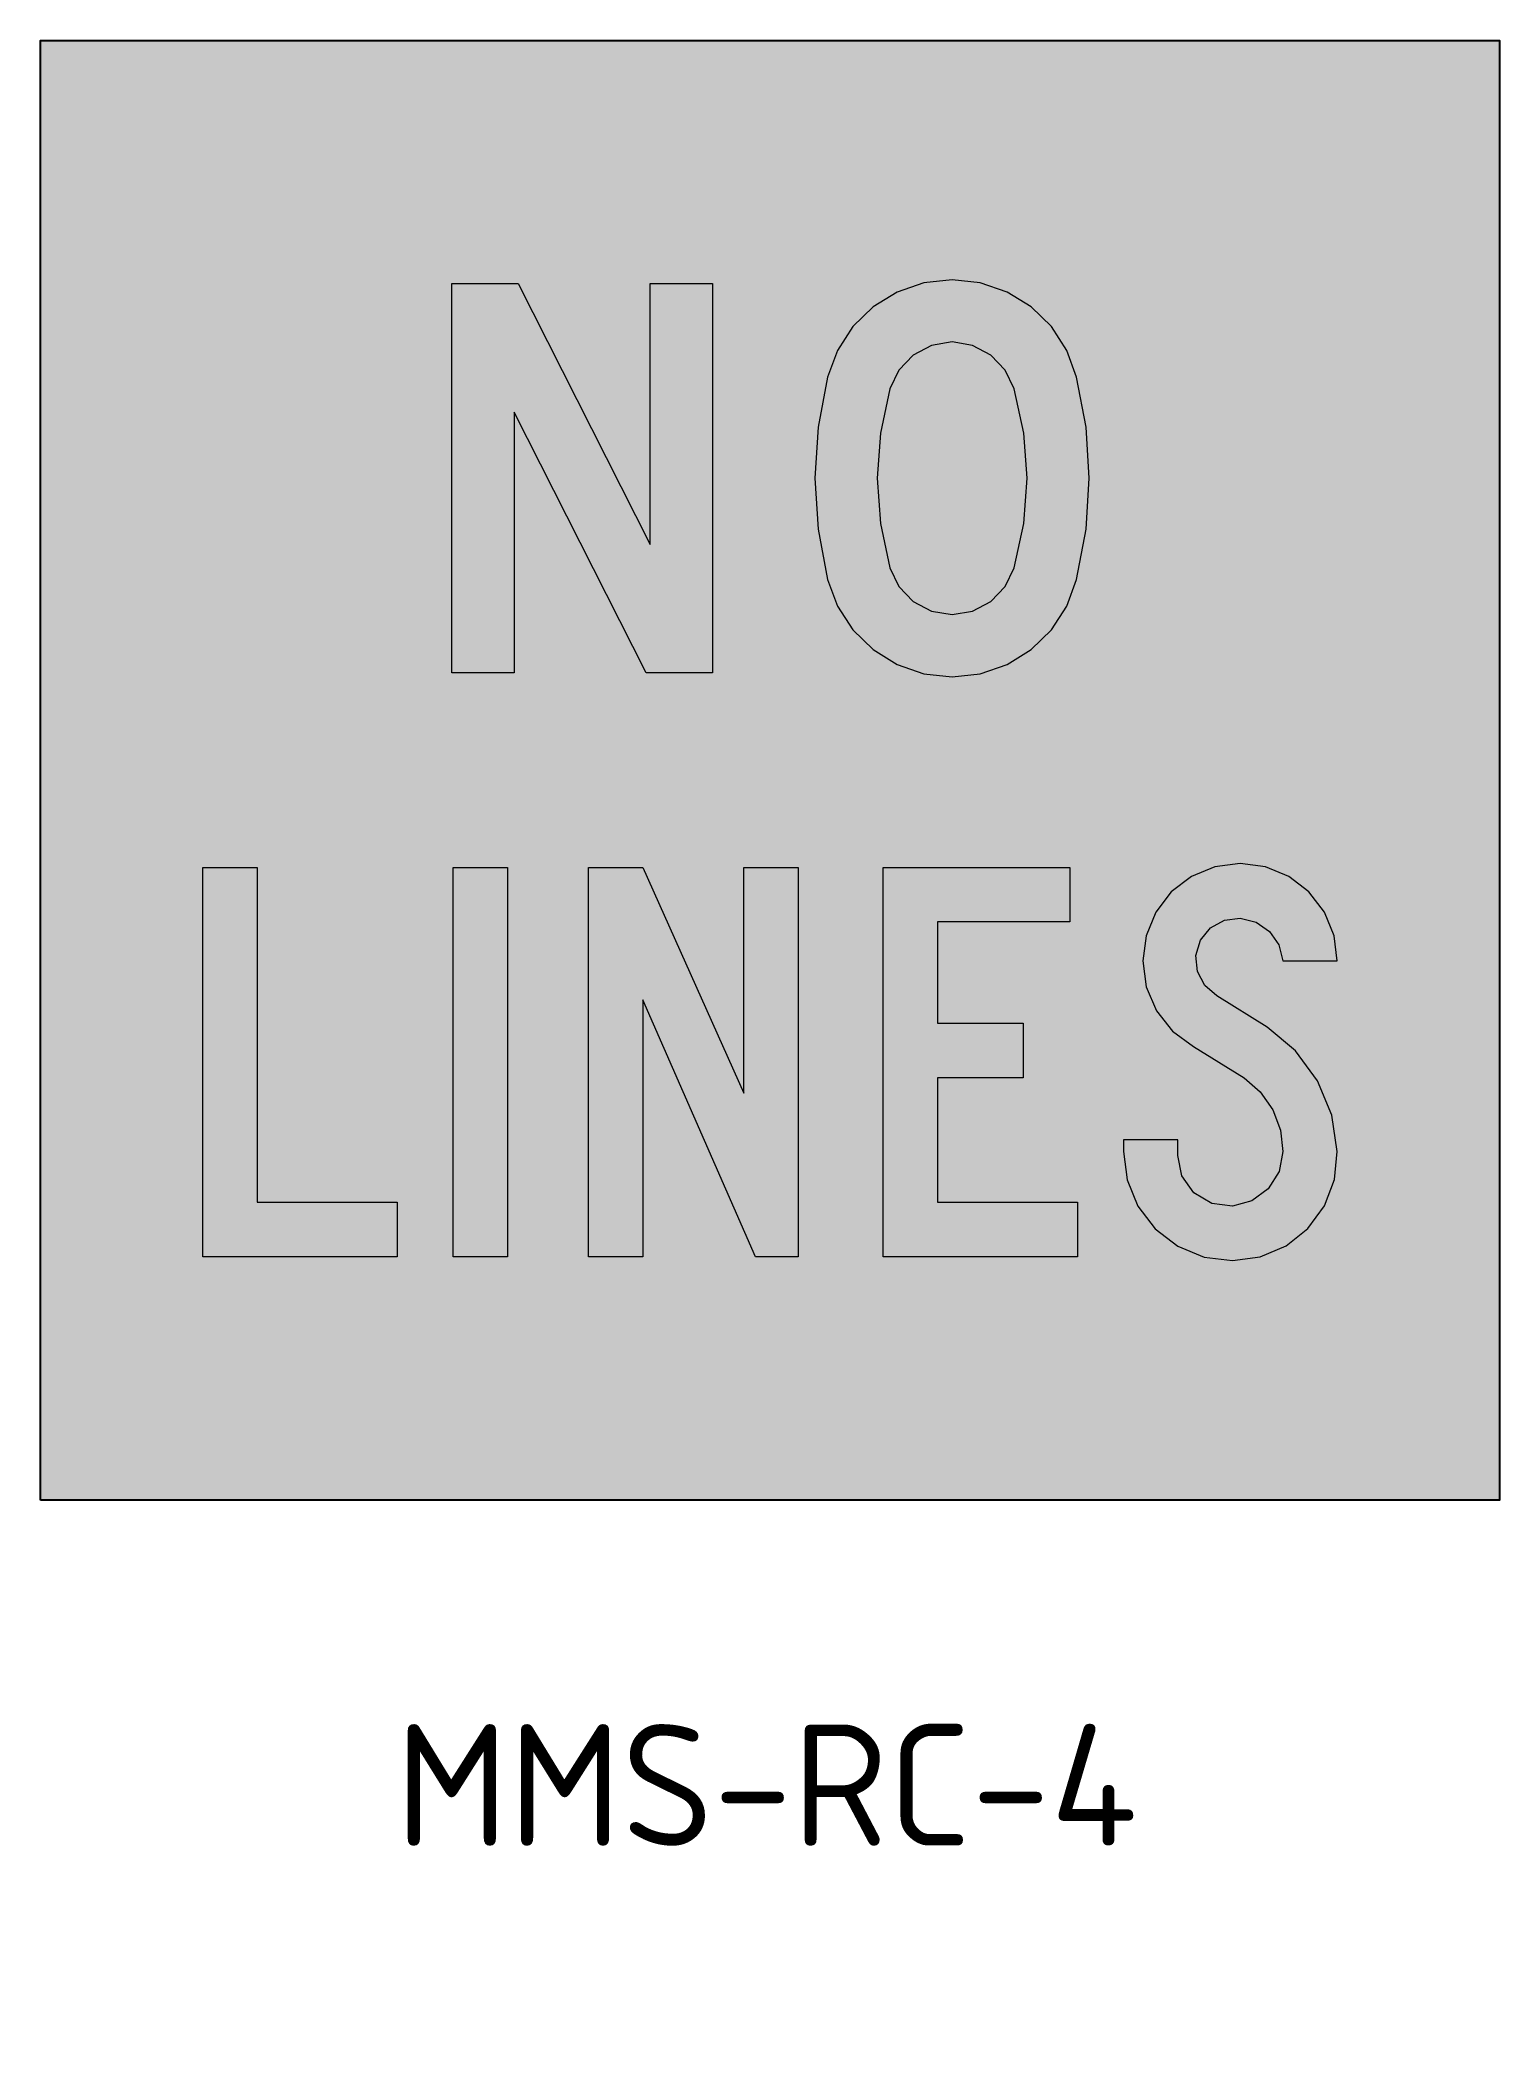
# Model space of a CAD drawing. Extents: x 162 to 359, y 73 to 230.
# Drawn here: x 161.8 to 221.8, y 146.8 to 229.8 of the extents above.
import ezdxf

# ---------------------------------------------------------------- set-up
doc = ezdxf.new("R2010")
doc.units = 0
doc.header["$LTSCALE"] = 0.3
doc.header["$MEASUREMENT"] = 0
doc.layers.add('L25', color=1, linetype='CONTINUOUS')
doc.layers.add('yellow', color=50, linetype='CONTINUOUS')
doc.styles.add('iso', font='iso3098b.shx')

msp = doc.modelspace()

# ---------------------------------------------------------------- hatches: boundary and pattern name
at = {"layer": 'L25'}
h = msp.add_hatch(color=256, dxfattribs=at)
h.paths.add_polyline_path([(199.301, 217.418), (198.458, 217.279), (197.7, 216.878), (197.111, 216.264), (196.74, 215.497), (196.349, 213.674), (196.218, 211.817), (196.349, 209.96), (196.74, 208.136), (197.111, 207.366), (197.7, 206.755), (198.458, 206.355), (199.301, 206.216), (200.139, 206.355), (200.897, 206.755), (201.486, 207.366), (201.857, 208.136), (202.248, 209.96), (202.379, 211.817), (202.248, 213.674), (201.857, 215.497), (201.486, 216.264), (200.897, 216.878), (200.139, 217.279)], flags=16)
h.paths.add_polyline_path([(199.301, 219.978), (198.143, 219.851), (197.039, 219.472), (196.05, 218.862), (195.216, 218.049), (194.584, 217.072), (194.18, 215.977), (193.788, 213.914), (193.658, 211.817), (193.788, 209.72), (194.18, 207.656), (194.584, 206.561), (195.216, 205.585), (196.05, 204.772), (197.039, 204.161), (198.143, 203.782), (199.301, 203.656), (200.454, 203.782), (201.558, 204.161), (202.551, 204.772), (203.381, 205.585), (204.013, 206.561), (204.417, 207.656), (204.809, 209.72), (204.939, 211.817), (204.809, 213.914), (204.417, 215.977), (204.013, 217.072), (203.381, 218.049), (202.551, 218.862), (201.558, 219.472), (200.454, 219.851)])
h.paths.add_polyline_path([(178.73, 219.818), (181.45, 219.818), (186.886, 209.097), (186.886, 219.818), (189.443, 219.818), (189.443, 203.816), (186.726, 203.816), (181.29, 214.537), (181.29, 203.816), (178.73, 203.816)])
h = msp.add_hatch(color=256, dxfattribs=at)
h.paths.add_polyline_path([(210.822, 181.898), (209.976, 182.007), (209.243, 182.445), (208.75, 183.144), (208.582, 183.978), (208.582, 184.618), (206.346, 184.618), (206.346, 184.138), (206.493, 182.976), (206.935, 181.893), (207.647, 180.963), (208.577, 180.251), (209.66, 179.805), (210.822, 179.657), (211.963, 179.813), (213.029, 180.264), (213.93, 180.98), (214.616, 181.91), (215.025, 182.988), (215.138, 184.138), (214.907, 185.641), (214.326, 187.052), (213.424, 188.277), (212.258, 189.258), (210.182, 190.539), (209.685, 190.964), (209.386, 191.545), (209.327, 192.198), (209.512, 192.825), (209.921, 193.335), (210.493, 193.655), (211.142, 193.739), (211.795, 193.575), (212.351, 193.191), (212.738, 192.636), (212.898, 191.979), (215.138, 191.979), (215.008, 193.015), (214.608, 193.983), (213.972, 194.813), (213.142, 195.449), (212.178, 195.844), (211.142, 195.979), (210.106, 195.844), (209.138, 195.449), (208.308, 194.813), (207.672, 193.983), (207.276, 193.015), (207.141, 191.979), (207.28, 190.918), (207.697, 189.932), (208.358, 189.09), (209.222, 188.458), (211.302, 187.178), (211.972, 186.593), (212.481, 185.86), (212.797, 185.026), (212.898, 184.138), (212.746, 183.317), (212.3, 182.609), (211.626, 182.112)])
h.paths.add_polyline_path([(168.489, 179.817), (168.489, 195.819), (170.725, 195.819), (170.725, 182.058), (176.481, 182.058), (176.481, 179.817)])
h.paths.add_polyline_path([(178.78, 179.817), (178.78, 195.819), (181.021, 195.819), (181.021, 179.817)])
h.paths.add_polyline_path([(184.343, 179.817), (184.343, 195.819), (186.579, 195.819), (190.74, 186.538), (190.74, 195.819), (192.976, 195.819), (192.976, 179.817), (191.22, 179.817), (186.579, 190.379), (186.579, 179.817)])
h.paths.add_polyline_path([(196.458, 179.817), (196.458, 195.819), (204.135, 195.819), (204.135, 193.579), (198.698, 193.579), (198.698, 189.418), (202.215, 189.418), (202.215, 187.178), (198.698, 187.178), (198.698, 182.058), (204.455, 182.058), (204.455, 179.817)])
h.paths.add_polyline_path([(188.811, 150.566), (194.811, 150.566), (194.811, 146.816), (188.811, 146.816)], flags=9)
at = {"layer": 'yellow'}
h = msp.add_hatch(color=256, dxfattribs=at)
h.paths.add_polyline_path([(221.811, 229.816), (161.811, 229.816), (161.811, 169.816), (221.811, 169.816)])
h.paths.add_polyline_path([(189.443, 203.816), (186.726, 203.816), (181.29, 214.537), (181.29, 203.816), (178.73, 203.816), (178.73, 219.818), (181.45, 219.818), (186.886, 209.097), (186.886, 219.818), (189.443, 219.818)], flags=16)
h.paths.add_polyline_path([(190.74, 195.819), (192.976, 195.819), (192.976, 179.817), (191.22, 179.817), (186.579, 190.379), (186.579, 179.817), (184.343, 179.817), (184.343, 195.819), (186.579, 195.819), (190.74, 186.538)], flags=16)
h.paths.add_polyline_path([(195.216, 205.585), (194.584, 206.561), (194.18, 207.656), (193.788, 209.72), (193.658, 211.817), (193.788, 213.914), (194.18, 215.977), (194.584, 217.072), (195.216, 218.049), (196.05, 218.862), (197.039, 219.472), (198.143, 219.851), (199.301, 219.978), (200.454, 219.851), (201.558, 219.472), (202.551, 218.862), (203.381, 218.049), (204.013, 217.072), (204.417, 215.977), (204.809, 213.914), (204.939, 211.817), (204.809, 209.72), (204.417, 207.656), (204.013, 206.561), (203.381, 205.585), (202.551, 204.772), (201.558, 204.161), (200.454, 203.782), (199.301, 203.656), (198.143, 203.782), (197.039, 204.161), (196.05, 204.772)], flags=16)
h.paths.add_polyline_path([(196.458, 195.819), (204.135, 195.819), (204.135, 193.579), (198.698, 193.579), (198.698, 189.418), (202.215, 189.418), (202.215, 187.178), (198.698, 187.178), (198.698, 182.058), (204.455, 182.058), (204.455, 179.817), (196.458, 179.817)], flags=16)
h.paths.add_polyline_path([(197.111, 207.366), (196.74, 208.136), (196.349, 209.96), (196.218, 211.817), (196.349, 213.674), (196.74, 215.497), (197.111, 216.264), (197.7, 216.878), (198.458, 217.279), (199.301, 217.418), (200.139, 217.279), (200.897, 216.878), (201.486, 216.264), (201.857, 215.497), (202.248, 213.674), (202.379, 211.817), (202.248, 209.96), (201.857, 208.136), (201.486, 207.366), (200.897, 206.755), (200.139, 206.355), (199.301, 206.216), (198.458, 206.355), (197.7, 206.755)], flags=0)
h.paths.add_polyline_path([(181.021, 195.819), (181.021, 179.817), (178.78, 179.817), (178.78, 195.819)], flags=16)
h.paths.add_polyline_path([(207.672, 193.983), (208.308, 194.813), (209.138, 195.449), (210.106, 195.844), (211.142, 195.979), (212.178, 195.844), (213.142, 195.449), (213.972, 194.813), (214.608, 193.983), (215.008, 193.015), (215.138, 191.979), (212.898, 191.979), (212.738, 192.636), (212.351, 193.191), (211.795, 193.575), (211.142, 193.739), (210.493, 193.655), (209.921, 193.335), (209.512, 192.825), (209.327, 192.198), (209.386, 191.545), (209.685, 190.964), (210.182, 190.539), (212.258, 189.258), (213.424, 188.277), (214.326, 187.052), (214.907, 185.641), (215.138, 184.138), (215.025, 182.988), (214.616, 181.91), (213.93, 180.98), (213.029, 180.264), (211.963, 179.813), (210.822, 179.657), (209.66, 179.805), (208.577, 180.251), (207.647, 180.963), (206.935, 181.893), (206.493, 182.976), (206.346, 184.138), (206.346, 184.618), (208.582, 184.618), (208.582, 183.978), (208.75, 183.144), (209.243, 182.445), (209.976, 182.007), (210.822, 181.898), (211.626, 182.112), (212.3, 182.609), (212.746, 183.317), (212.898, 184.138), (212.797, 185.026), (212.481, 185.86), (211.972, 186.593), (211.302, 187.178), (209.222, 188.458), (208.358, 189.09), (207.697, 189.932), (207.28, 190.918), (207.141, 191.979), (207.276, 193.015)], flags=16)
h.paths.add_polyline_path([(170.725, 195.819), (170.725, 182.058), (176.481, 182.058), (176.481, 179.817), (168.489, 179.817), (168.489, 195.819)], flags=16)

# ---------------------------------------------------------------- linework, layer by layer
at = {"layer": 'L25'}
msp.add_lwpolyline([(161.811, 169.816), (161.811, 229.816), (221.811, 229.816), (221.811, 169.816)], close=True, dxfattribs=at)
at = {"layer": 'L25', "lineweight": 0}
for points in [[(199.301, 219.978), (198.143, 219.851), (197.039, 219.472), (196.05, 218.862), (195.216, 218.049), (194.584, 217.072), (194.18, 215.977), (193.788, 213.914), (193.658, 211.817), (193.788, 209.72), (194.18, 207.656), (194.584, 206.561), (195.216, 205.585), (196.05, 204.772), (197.039, 204.161), (198.143, 203.782), (199.301, 203.656), (200.454, 203.782), (201.558, 204.161), (202.551, 204.772), (203.381, 205.585), (204.013, 206.561), (204.417, 207.656), (204.809, 209.72), (204.939, 211.817), (204.809, 213.914), (204.417, 215.977), (204.013, 217.072), (203.381, 218.049), (202.551, 218.862), (201.558, 219.472), (200.454, 219.851)], [(178.73, 219.818), (181.45, 219.818), (186.886, 209.097), (186.886, 219.818), (189.443, 219.818), (189.443, 203.816), (186.726, 203.816), (181.29, 214.537), (181.29, 203.816), (178.73, 203.816), (178.73, 219.818)], [(199.301, 217.418), (198.458, 217.279), (197.7, 216.878), (197.111, 216.264), (196.74, 215.497), (196.349, 213.674), (196.218, 211.817), (196.349, 209.96), (196.74, 208.136), (197.111, 207.366), (197.7, 206.755), (198.458, 206.355), (199.301, 206.216), (200.139, 206.355), (200.897, 206.755), (201.486, 207.366), (201.857, 208.136), (202.248, 209.96), (202.379, 211.817), (202.248, 213.674), (201.857, 215.497), (201.486, 216.264), (200.897, 216.878), (200.139, 217.279)], [(210.822, 181.898), (209.976, 182.007), (209.243, 182.445), (208.75, 183.144), (208.582, 183.978), (208.582, 184.618), (206.346, 184.618), (206.346, 184.138), (206.493, 182.976), (206.935, 181.893), (207.647, 180.963), (208.577, 180.251), (209.66, 179.805), (210.822, 179.657), (211.963, 179.813), (213.029, 180.264), (213.93, 180.98), (214.616, 181.91), (215.025, 182.988), (215.138, 184.138), (214.907, 185.641), (214.326, 187.052), (213.424, 188.277), (212.258, 189.258), (210.182, 190.539), (209.685, 190.964), (209.386, 191.545), (209.327, 192.198), (209.512, 192.825), (209.921, 193.335), (210.493, 193.655), (211.142, 193.739), (211.795, 193.575), (212.351, 193.191), (212.738, 192.636), (212.898, 191.979), (215.138, 191.979), (215.008, 193.015), (214.608, 193.983), (213.972, 194.813), (213.142, 195.449), (212.178, 195.844), (211.142, 195.979), (210.106, 195.844), (209.138, 195.449), (208.308, 194.813), (207.672, 193.983), (207.276, 193.015), (207.141, 191.979), (207.28, 190.918), (207.697, 189.932), (208.358, 189.09), (209.222, 188.458), (211.302, 187.178), (211.972, 186.593), (212.481, 185.86), (212.797, 185.026), (212.898, 184.138), (212.746, 183.317), (212.3, 182.609), (211.626, 182.112)], [(168.489, 179.817), (168.489, 195.819), (170.725, 195.819), (170.725, 182.058), (176.481, 182.058), (176.481, 179.817), (168.489, 179.817)], [(178.78, 179.817), (178.78, 195.819), (181.021, 195.819), (181.021, 179.817), (178.78, 179.817)], [(184.343, 179.817), (184.343, 195.819), (186.579, 195.819), (190.74, 186.538), (190.74, 195.819), (192.976, 195.819), (192.976, 179.817), (191.22, 179.817), (186.579, 190.379), (186.579, 179.817), (184.343, 179.817)], [(196.458, 179.817), (196.458, 195.819), (204.135, 195.819), (204.135, 193.579), (198.698, 193.579), (198.698, 189.418), (202.215, 189.418), (202.215, 187.178), (198.698, 187.178), (198.698, 182.058), (204.455, 182.058), (204.455, 179.817), (196.458, 179.817)]]:
    msp.add_lwpolyline(points, close=True, dxfattribs=at)

# ---------------------------------------------------------------- texts
at = {"layer": 'yellow', "insert": (176.405, 160.607), "char_height": 5, "width": 59.53072, "attachment_point": 1, "style": 'iso'}
msp.add_mtext('MMS-RC-4', dxfattribs=at)

doc.saveas('drawing.dxf')
